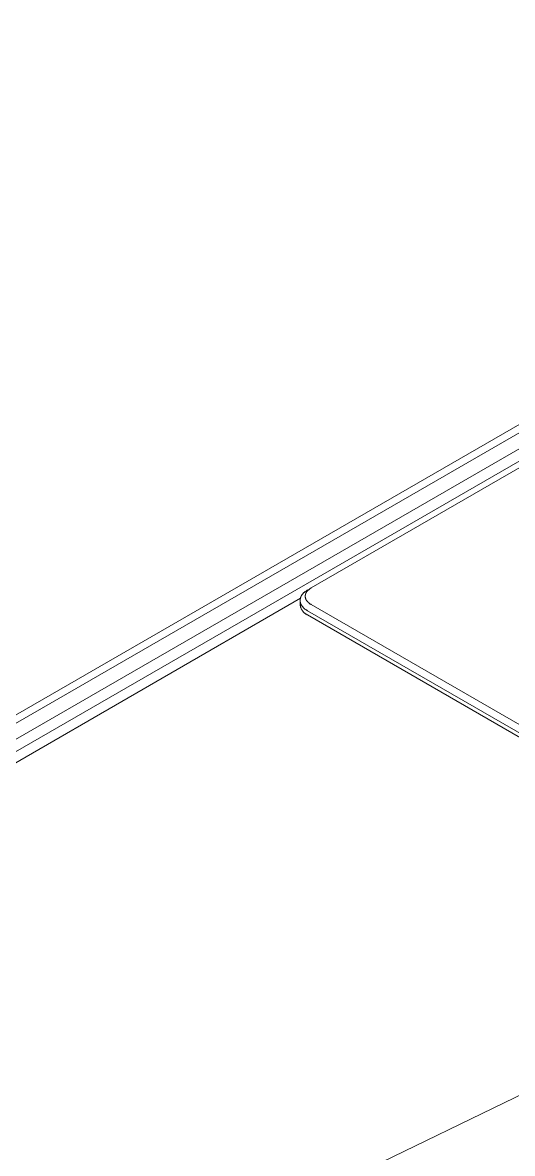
# Model space of a CAD drawing. Header units: millimetres. Extents: x -208 to 4974, y -28 to 3137.
# Drawn here: x 4610 to 4672.6, y 1125.6 to 1270.1 of the extents above; entities that cross this region are included whole.
import ezdxf

# ---------------------------------------------------------------- set-up
doc = ezdxf.new("R2010")
doc.units = ezdxf.units.MM
doc.layers.add('ZANO_R', color=7, linetype='Continuous', lineweight=0)

msp = doc.modelspace()

# ---------------------------------------------------------------- linework, layer by layer
at = {"layer": 'ZANO_R'}
for p, q in [((4762.34, 1270.1), (4578.11, 1163.73)), ((4766.21, 1269.22), (4577.01, 1159.99)), ((4578.38, 1162.83), (4762.99, 1269.41)), ((4767.58, 1268.42), (4578.38, 1159.19)), ((4646.85, 1197.86), (4701.96, 1229.68)), ((4646.74, 1197.79), (4646.68, 1197.76)), ((4646.79, 1197.83), (4646.74, 1197.79)), ((4646.85, 1197.86), (4646.79, 1197.83)), ((4543.02, 1137.39), (4645.47, 1196.54)), ((4645.45, 1196.37), (4645.44, 1196.35)), ((4645.44, 1196.35), (4645.44, 1196.32)), ((4645.46, 1196.47), (4645.45, 1196.44)), ((4645.45, 1196.44), (4645.45, 1196.42)), ((4645.45, 1196.42), (4645.45, 1196.39)), ((4645.45, 1196.39), (4645.45, 1196.37)), ((4645.47, 1196.51), (4645.46, 1196.49)), ((4645.46, 1196.49), (4645.46, 1196.47)), ((4645.48, 1196.56), (4645.47, 1196.54)), ((4645.47, 1196.54), (4645.47, 1196.51)), ((4645.49, 1196.59), (4645.48, 1196.56)), ((4645.5, 1196.63), (4645.49, 1196.61)), ((4645.49, 1196.61), (4645.49, 1196.59)), ((4645.51, 1196.66), (4645.5, 1196.63)), ((4645.52, 1196.68), (4645.51, 1196.66)), ((4645.53, 1196.7), (4645.52, 1196.68)), ((4645.54, 1196.73), (4645.53, 1196.7)), ((4645.55, 1196.75), (4645.54, 1196.73)), ((4645.56, 1196.77), (4645.55, 1196.75)), ((4645.57, 1196.8), (4645.56, 1196.77)), ((4645.58, 1196.82), (4645.57, 1196.8)), ((4645.59, 1196.84), (4645.58, 1196.82)), ((4645.61, 1196.86), (4645.59, 1196.84)), ((4645.62, 1196.89), (4645.61, 1196.86)), ((4645.63, 1196.91), (4645.62, 1196.89)), ((4645.65, 1196.93), (4645.63, 1196.91)), ((4645.68, 1196.97), (4645.65, 1196.93)), ((4645.71, 1197.02), (4645.68, 1196.97)), ((4645.74, 1197.06), (4645.71, 1197.02)), ((4645.78, 1197.1), (4645.74, 1197.06)), ((4645.81, 1197.14), (4645.78, 1197.1)), ((4645.85, 1197.18), (4645.81, 1197.14)), ((4645.89, 1197.22), (4645.85, 1197.18)), ((4645.93, 1197.26), (4645.89, 1197.22)), ((4645.97, 1197.3), (4645.93, 1197.26)), ((4646.01, 1197.34), (4645.97, 1197.3)), ((4646.06, 1197.37), (4646.01, 1197.34)), ((4646.1, 1197.41), (4646.06, 1197.37)), ((4646.1, 1196.91), (4646.09, 1196.88)), ((4646.09, 1196.88), (4646.09, 1196.86)), ((4646.09, 1196.86), (4646.09, 1196.83)), ((4646.09, 1196.83), (4646.09, 1196.8)), ((4646.09, 1196.8), (4646.09, 1196.78)), ((4646.09, 1196.78), (4646.09, 1196.75)), ((4646.09, 1196.75), (4646.09, 1196.72)), ((4646.09, 1196.72), (4646.1, 1196.7)), ((4646.15, 1197.44), (4646.1, 1197.41)), ((4646.11, 1196.96), (4646.1, 1196.94)), ((4646.1, 1196.94), (4646.1, 1196.91)), ((4646.1, 1196.7), (4646.1, 1196.67)), ((4646.1, 1196.67), (4646.11, 1196.64)), ((4646.12, 1197.01), (4646.11, 1196.99)), ((4646.11, 1196.99), (4646.11, 1196.96)), ((4646.11, 1196.64), (4646.11, 1196.62)), ((4646.11, 1196.62), (4646.12, 1196.59)), ((4646.13, 1197.07), (4646.12, 1197.04)), ((4646.12, 1197.04), (4646.12, 1197.01)), ((4646.12, 1196.59), (4646.12, 1196.57)), ((4646.12, 1196.57), (4646.13, 1196.54)), ((4646.14, 1197.09), (4646.13, 1197.07)), ((4646.13, 1196.54), (4646.14, 1196.51)), ((4646.15, 1197.12), (4646.14, 1197.09)), ((4646.14, 1196.51), (4646.15, 1196.49)), ((4646.2, 1197.47), (4646.15, 1197.44)), ((4646.16, 1197.15), (4646.15, 1197.12)), ((4646.15, 1196.49), (4646.16, 1196.46)), ((4646.17, 1197.17), (4646.16, 1197.15)), ((4646.16, 1196.46), (4646.17, 1196.44)), ((4646.18, 1197.2), (4646.17, 1197.17)), ((4646.17, 1196.44), (4646.18, 1196.41)), ((4646.19, 1197.22), (4646.18, 1197.2)), ((4646.18, 1196.41), (4646.19, 1196.38)), ((4646.21, 1197.24), (4646.19, 1197.22)), ((4646.19, 1196.38), (4646.21, 1196.36)), ((4646.24, 1197.51), (4646.2, 1197.47)), ((4646.22, 1197.27), (4646.21, 1197.24)), ((4646.21, 1196.36), (4646.22, 1196.34)), ((4646.23, 1197.29), (4646.22, 1197.27)), ((4646.22, 1196.34), (4646.23, 1196.32)), ((4646.24, 1197.31), (4646.23, 1197.29)), ((4646.29, 1197.54), (4646.24, 1197.51)), ((4646.26, 1197.33), (4646.24, 1197.31)), ((4646.27, 1197.35), (4646.26, 1197.33)), ((4646.29, 1197.38), (4646.27, 1197.35)), ((4646.34, 1197.57), (4646.29, 1197.54)), ((4646.3, 1197.4), (4646.29, 1197.38)), ((4646.32, 1197.42), (4646.3, 1197.4)), ((4646.34, 1197.44), (4646.32, 1197.42)), ((4646.39, 1197.6), (4646.34, 1197.57)), ((4646.35, 1197.46), (4646.34, 1197.44)), ((4646.37, 1197.48), (4646.35, 1197.46)), ((4646.39, 1197.5), (4646.37, 1197.48)), ((4646.41, 1197.52), (4646.39, 1197.5)), ((4646.43, 1197.54), (4646.41, 1197.52)), ((4646.45, 1197.56), (4646.43, 1197.54)), ((4646.47, 1197.58), (4646.45, 1197.56)), ((4646.49, 1197.6), (4646.47, 1197.58)), ((4646.54, 1197.64), (4646.49, 1197.6)), ((4646.58, 1197.68), (4646.54, 1197.64)), ((4646.63, 1197.72), (4646.58, 1197.68)), ((4646.68, 1197.76), (4646.63, 1197.72)), ((4645.44, 1196.32), (4645.44, 1196.3)), ((4645.44, 1196.3), (4645.44, 1196.27)), ((4645.44, 1196.27), (4645.44, 1196.25)), ((4645.44, 1196.25), (4645.44, 1196.22)), ((4645.44, 1195.74), (4645.44, 1196.22)), ((4645.44, 1196.22), (4645.44, 1196.2)), ((4645.44, 1196.2), (4645.45, 1196.18)), ((4645.44, 1195.74), (4645.45, 1195.69)), ((4645.45, 1196.18), (4645.45, 1196.15)), ((4645.45, 1196.15), (4645.45, 1196.13)), ((4645.45, 1196.13), (4645.45, 1196.1)), ((4645.45, 1196.1), (4645.46, 1196.08)), ((4645.45, 1195.69), (4645.46, 1195.63)), ((4645.46, 1196.08), (4645.46, 1196.06)), ((4645.46, 1196.06), (4645.47, 1196.03)), ((4645.46, 1195.63), (4645.47, 1195.57)), ((4645.47, 1196.03), (4645.47, 1196.01)), ((4645.47, 1196.01), (4645.48, 1195.98)), ((4645.47, 1195.57), (4645.48, 1195.52)), ((4645.48, 1195.98), (4645.49, 1195.96)), ((4645.48, 1195.52), (4645.49, 1195.46)), ((4645.49, 1195.96), (4645.49, 1195.94)), ((4645.49, 1195.94), (4645.5, 1195.91)), ((4645.49, 1195.46), (4645.51, 1195.41)), ((4645.5, 1195.91), (4645.51, 1195.89)), ((4645.51, 1195.89), (4645.52, 1195.87)), ((4645.51, 1195.41), (4645.53, 1195.36)), ((4645.52, 1195.87), (4645.53, 1195.84)), ((4645.53, 1195.84), (4645.54, 1195.82)), ((4645.53, 1195.36), (4645.55, 1195.3)), ((4645.54, 1195.82), (4645.55, 1195.8)), ((4645.55, 1195.8), (4645.56, 1195.77)), ((4645.55, 1195.3), (4645.57, 1195.25)), ((4645.56, 1195.77), (4645.57, 1195.75)), ((4645.57, 1195.75), (4645.58, 1195.73)), ((4645.57, 1195.25), (4645.59, 1195.2)), ((4645.58, 1195.73), (4645.59, 1195.7)), ((4645.59, 1195.7), (4645.61, 1195.68)), ((4645.59, 1195.2), (4645.62, 1195.15)), ((4645.61, 1195.68), (4645.62, 1195.66)), ((4645.62, 1195.66), (4645.63, 1195.64)), ((4645.62, 1195.15), (4645.65, 1195.1)), ((4645.63, 1195.64), (4645.65, 1195.62)), ((4645.65, 1195.62), (4645.68, 1195.57)), ((4645.65, 1195.1), (4645.68, 1195.05)), ((4645.68, 1195.57), (4645.71, 1195.53)), ((4645.68, 1195.05), (4645.71, 1195)), ((4645.71, 1195.53), (4645.74, 1195.49)), ((4645.71, 1195), (4645.74, 1194.95)), ((4645.74, 1195.49), (4645.78, 1195.44)), ((4645.74, 1194.95), (4645.77, 1194.91)), ((4645.77, 1194.91), (4645.81, 1194.86)), ((4645.78, 1195.44), (4645.81, 1195.4)), ((4645.81, 1195.4), (4645.85, 1195.36)), ((4645.85, 1195.36), (4645.89, 1195.32)), ((4645.89, 1195.32), (4645.93, 1195.29)), ((4645.93, 1195.29), (4645.97, 1195.25)), ((4645.97, 1195.25), (4646.01, 1195.21)), ((4646.01, 1195.21), (4646.06, 1195.17)), ((4646.06, 1195.17), (4646.1, 1195.14)), ((4646.1, 1195.14), (4646.15, 1195.11)), ((4646.15, 1195.11), (4646.2, 1195.07)), ((4646.2, 1195.07), (4646.24, 1195.04)), ((4646.23, 1196.32), (4646.24, 1196.3)), ((4646.24, 1196.3), (4646.26, 1196.27)), ((4646.24, 1195.04), (4646.29, 1195.01)), ((4646.26, 1196.27), (4646.27, 1196.25)), ((4646.27, 1196.25), (4646.29, 1196.23)), ((4646.29, 1196.23), (4646.3, 1196.21)), ((4646.29, 1195.01), (4646.34, 1194.98)), ((4646.3, 1196.21), (4646.32, 1196.19)), ((4646.32, 1196.19), (4646.34, 1196.17)), ((4646.34, 1196.17), (4646.35, 1196.15)), ((4646.34, 1194.98), (4646.39, 1194.95)), ((4646.35, 1196.15), (4646.37, 1196.13)), ((4646.37, 1196.13), (4646.39, 1196.11)), ((4646.39, 1196.11), (4646.41, 1196.08)), ((4646.39, 1194.95), (4675.49, 1178.15)), ((4646.41, 1196.08), (4646.43, 1196.06)), ((4646.43, 1196.06), (4646.45, 1196.04)), ((4646.45, 1196.04), (4646.47, 1196.02)), ((4646.47, 1196.02), (4646.49, 1196)), ((4646.49, 1196), (4646.54, 1195.96)), ((4646.54, 1195.96), (4646.58, 1195.92)), ((4646.58, 1195.92), (4646.63, 1195.89)), ((4646.63, 1195.89), (4646.68, 1195.85)), ((4646.68, 1195.85), (4646.74, 1195.81)), ((4646.74, 1195.81), (4646.79, 1195.78)), ((4646.79, 1195.78), (4646.85, 1195.74)), ((4646.85, 1195.74), (4675.95, 1178.94)), ((4645.81, 1194.86), (4645.85, 1194.82)), ((4645.85, 1194.82), (4645.89, 1194.78)), ((4645.89, 1194.78), (4645.93, 1194.74)), ((4645.93, 1194.74), (4645.97, 1194.7)), ((4645.97, 1194.7), (4646.01, 1194.66)), ((4646.01, 1194.66), (4646.05, 1194.62)), ((4646.05, 1194.62), (4646.1, 1194.59)), ((4646.1, 1194.59), (4646.14, 1194.56)), ((4646.14, 1194.56), (4646.19, 1194.53)), ((4646.19, 1194.53), (4646.24, 1194.5)), ((4646.24, 1194.5), (4646.29, 1194.47)), ((4646.29, 1194.47), (4646.34, 1194.44)), ((4646.34, 1194.44), (4646.39, 1194.42)), ((4646.39, 1194.42), (4675.49, 1177.62)), ((4612.46, 1103.48), (4735.9, 1163.28))]:
    msp.add_line(p, q, dxfattribs=at)

doc.saveas('drawing.dxf')
